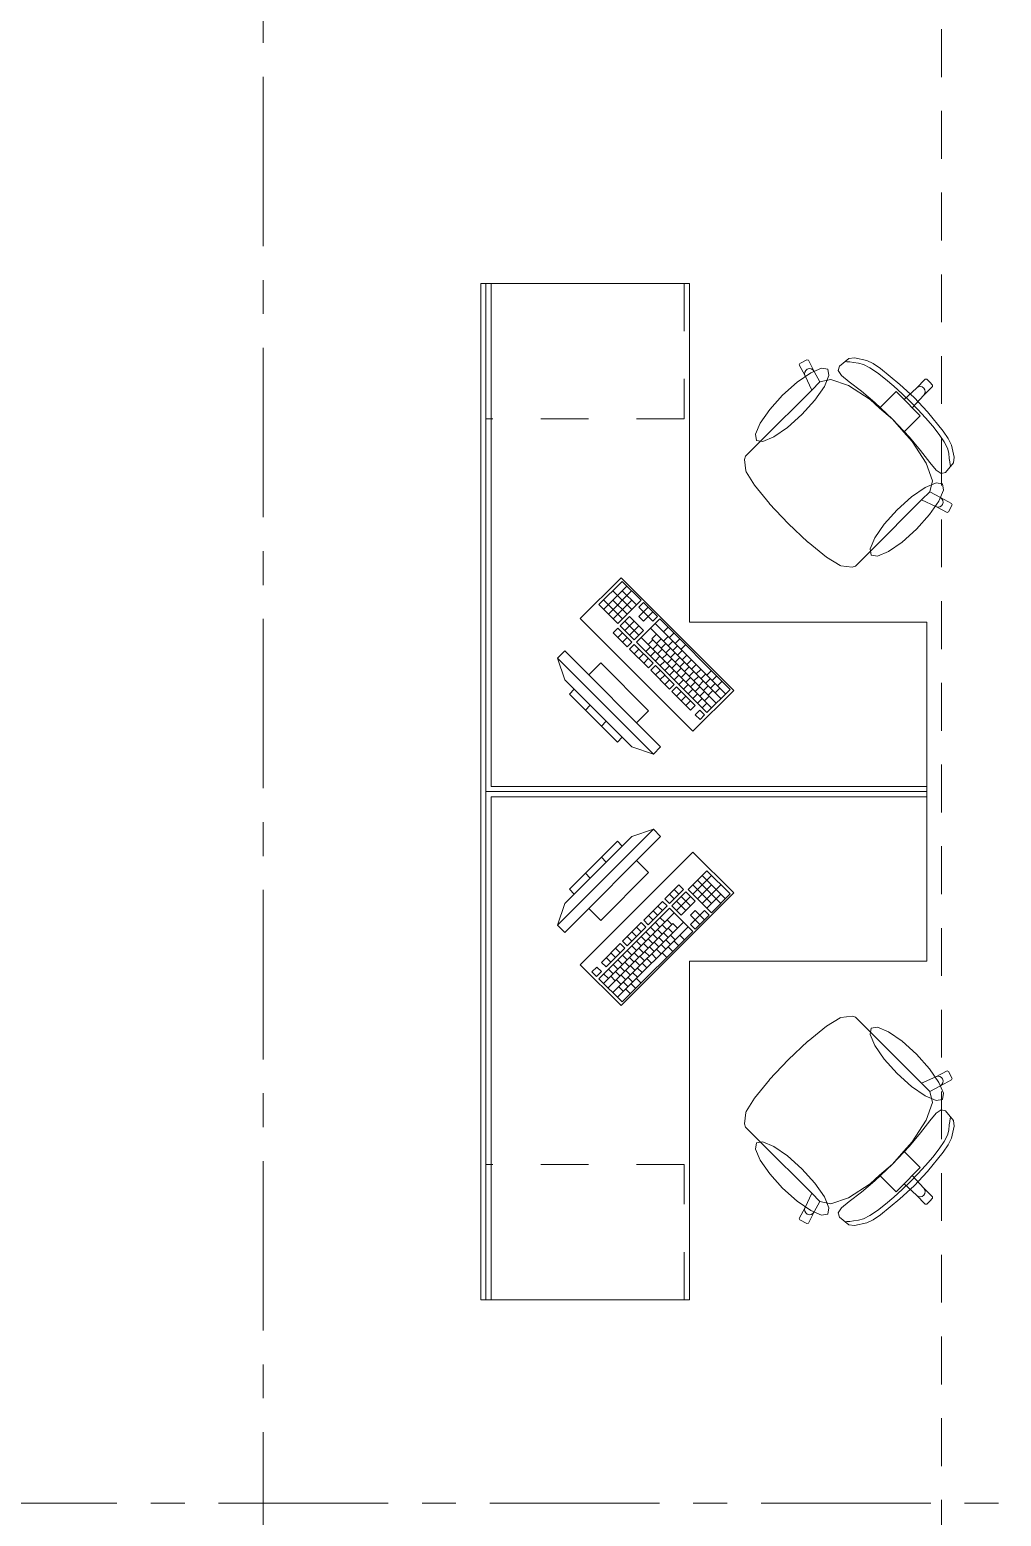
# Model space of a CAD drawing. Header units: inches. Extents: x -38 to 5698, y -33 to 92.
# Drawn here: x 112.882 to 115.746, y 9.963 to 14.35 of the extents above; entities that cross this region are included whole.
import ezdxf

# ---------------------------------------------------------------- set-up
doc = ezdxf.new("R2010")
doc.units = ezdxf.units.IN
doc.header["$MEASUREMENT"] = 0
for name, pattern in [('Hidden Line', [0.195611, 0.141111, -0.0545]), ('Punto & Raya', [0.65, 0.5, -0.075, 0, -0.075]), ('Rayas', [0.282222, 0.141111, -0.141111])]:
    doc.linetypes.add(name, pattern=pattern)
for name, color, linetype in [('08 _ STR _ EXT _ 09 Vigas', 7, 'Continuous'), ('Interior - Mobiliario', 7, 'Continuous'), ('Marcador - Secciones', 251, 'Continuous')]:
    doc.layers.add(name, color=color, linetype=linetype)

msp = doc.modelspace()

# ---------------------------------------------------------------- linework, layer by layer
at = {"layer": '08 _ STR _ EXT _ 09 Vigas', "color": 251, "linetype": 'Hidden Line', "lineweight": 13}
msp.add_line((115.57, 7.7), (115.57, 16.9), dxfattribs=at)
at = {"layer": 'Interior - Mobiliario', "color": 175, "linetype": 'Continuous', "lineweight": 13}
for p, q in [((114.2118, 13.6013), (114.2418, 13.6013)), ((114.2118, 12.1163), (114.2118, 13.6013)), ((114.2418, 13.6013), (114.2418, 12.1163)), ((115.269, 13.3566), (115.2969, 13.3798)), ((115.2969, 13.3798), (115.3136, 13.3816)), ((115.3136, 13.3816), (115.3498, 13.3739)), ((115.1509, 13.3611), (115.1522, 13.3651)), ((115.1679, 13.328), (115.1509, 13.3611)), ((115.1522, 13.3651), (115.1736, 13.3759)), ((115.1663, 13.3336), (115.167, 13.3394)), ((115.167, 13.3394), (115.1698, 13.3445)), ((115.1698, 13.3445), (115.1744, 13.3481)), ((115.1736, 13.3759), (115.1777, 13.3746)), ((115.1744, 13.3481), (115.18, 13.3497)), ((115.1777, 13.3746), (115.1946, 13.3415)), ((115.18, 13.3497), (115.1859, 13.349)), ((115.1859, 13.349), (115.191, 13.3461)), ((115.191, 13.3461), (115.1946, 13.3415)), ((115.1946, 13.3415), (115.2119, 13.3105)), ((115.2656, 13.3437), (115.269, 13.3566)), ((115.2756, 13.3293), (115.2656, 13.3437)), ((115.2916, 13.3701), (115.2871, 13.3709)), ((115.2996, 13.3693), (115.2916, 13.3701)), ((115.3104, 13.3673), (115.2996, 13.3693)), ((115.3258, 13.3661), (115.3104, 13.3673)), ((115.3405, 13.3622), (115.3258, 13.3661)), ((115.3594, 13.3523), (115.3405, 13.3622)), ((115.3498, 13.3739), (115.369, 13.3649)), ((115.3812, 13.3374), (115.3594, 13.3523)), ((115.369, 13.3649), (115.3907, 13.35)), ((115.405, 13.3188), (115.3812, 13.3374)), ((115.3907, 13.35), (115.4474, 13.3032)), ((115.1679, 13.328), (115.1663, 13.3336)), ((115.1875, 13.2862), (115.1679, 13.328)), ((115.2117, 13.3104), (115.1875, 13.2862)), ((115.2117, 13.3104), (115.2119, 13.3105)), ((115.2119, 13.3105), (115.2439, 13.3179)), ((115.2439, 13.3179), (115.2959, 13.2996)), ((115.2979, 13.3107), (115.2756, 13.3293)), ((115.2959, 13.2996), (115.3597, 13.2582)), ((115.3341, 13.2828), (115.2979, 13.3107)), ((115.4298, 13.2977), (115.405, 13.3188)), ((115.4544, 13.2751), (115.4298, 13.2977)), ((115.4474, 13.3032), (115.4896, 13.2641)), ((115.46, 13.2583), (115.4965, 13.2923)), ((115.4965, 13.2923), (115.5226, 13.3184)), ((115.4965, 13.2923), (115.5014, 13.2956)), ((115.5014, 13.2956), (115.5071, 13.2967)), ((115.5071, 13.2967), (115.5129, 13.2955)), ((115.5129, 13.2955), (115.5178, 13.2922)), ((115.521, 13.2873), (115.5178, 13.2922)), ((115.5179, 13.271), (115.544, 13.2971)), ((115.5226, 13.3184), (115.5269, 13.3184)), ((115.5269, 13.3184), (115.5354, 13.3098)), ((115.5439, 13.3013), (115.5354, 13.3098)), ((115.544, 13.2971), (115.5439, 13.3013)), ((115.0396, 13.1383), (115.1875, 13.2862)), ((115.3734, 13.2501), (115.3341, 13.2828)), ((115.3597, 13.2582), (115.3878, 13.2334)), ((115.4261, 13.2006), (115.3734, 13.2501)), ((115.3878, 13.2334), (115.4152, 13.2608)), ((115.4152, 13.2608), (115.4364, 13.282)), ((115.4364, 13.282), (115.46, 13.2583)), ((115.4779, 13.2523), (115.4544, 13.2751)), ((115.46, 13.2583), (115.4719, 13.2464)), ((115.4779, 13.2523), (115.5007, 13.2288)), ((115.4839, 13.2344), (115.5179, 13.271)), ((115.5287, 13.2219), (115.4896, 13.2641)), ((115.5179, 13.271), (115.5211, 13.2758)), ((115.5222, 13.2816), (115.521, 13.2873)), ((115.5211, 13.2758), (115.5222, 13.2816)), ((115.3878, 13.2334), (115.4257, 13.2001)), ((115.4839, 13.2344), (115.4719, 13.2464)), ((115.5075, 13.2108), (115.4839, 13.2344)), ((115.4864, 13.1897), (115.5075, 13.2108)), ((115.5007, 13.2288), (115.5232, 13.2042)), ((115.5232, 13.2042), (115.5444, 13.1795)), ((115.5755, 13.1652), (115.5287, 13.2219)), ((115.459, 13.1623), (115.4257, 13.2001)), ((115.4261, 13.2006), (115.4756, 13.1478)), ((115.459, 13.1623), (115.4864, 13.1897)), ((115.4838, 13.1341), (115.459, 13.1623)), ((115.5444, 13.1795), (115.563, 13.1557)), ((115.5904, 13.1435), (115.5755, 13.1652)), ((115.0141, 13.1128), (115.0396, 13.1383)), ((115.4756, 13.1478), (115.5083, 13.1085)), ((115.5251, 13.0703), (115.4838, 13.1341)), ((115.563, 13.1557), (115.5778, 13.1338)), ((115.5778, 13.1338), (115.5878, 13.115)), ((115.5994, 13.1242), (115.5904, 13.1435)), ((115.6072, 13.0881), (115.5994, 13.1242)), ((114.9893, 13.0816), (114.9922, 13.0909)), ((114.9933, 13.0477), (114.9893, 13.0816)), ((114.9922, 13.0909), (115.0141, 13.1128)), ((115.5083, 13.1085), (115.5363, 13.0724)), ((115.5878, 13.115), (115.5917, 13.1002)), ((115.5917, 13.1002), (115.5928, 13.0848)), ((115.5928, 13.0848), (115.5949, 13.0741)), ((115.5949, 13.0741), (115.5957, 13.066)), ((115.6053, 13.0713), (115.6072, 13.0881)), ((114.9942, 13.0455), (114.9933, 13.0477)), ((115.0191, 13.0055), (114.9942, 13.0455)), ((115.5435, 13.0184), (115.5251, 13.0703)), ((115.5363, 13.0724), (115.5549, 13.0501)), ((115.5549, 13.0501), (115.5692, 13.0401)), ((115.5692, 13.0401), (115.5821, 13.0435)), ((115.5821, 13.0435), (115.6053, 13.0713)), ((115.5957, 13.066), (115.5965, 13.0615)), ((115.0627, 12.9518), (115.0191, 13.0055)), ((115.536, 12.9862), (115.5117, 12.962)), ((115.536, 12.9864), (115.5435, 13.0184)), ((115.536, 12.9862), (115.536, 12.9864)), ((115.567, 12.9691), (115.536, 12.9864)), ((115.0634, 12.951), (115.0627, 12.9518)), ((115.1182, 12.8927), (115.0634, 12.951)), ((115.3639, 12.8141), (115.5117, 12.962)), ((115.5117, 12.962), (115.5535, 12.9424)), ((115.5535, 12.9424), (115.5592, 12.9408)), ((115.5535, 12.9424), (115.5866, 12.9254)), ((115.5592, 12.9408), (115.565, 12.9414)), ((115.565, 12.9414), (115.5701, 12.9443)), ((115.5716, 12.9654), (115.567, 12.9691)), ((115.6001, 12.9521), (115.567, 12.9691)), ((115.5701, 12.9443), (115.5737, 12.9488)), ((115.5745, 12.9603), (115.5716, 12.9654)), ((115.5737, 12.9488), (115.5752, 12.9545)), ((115.5752, 12.9545), (115.5745, 12.9603)), ((115.5906, 12.9267), (115.6015, 12.9481)), ((115.6015, 12.9481), (115.6001, 12.9521)), ((115.5866, 12.9254), (115.5906, 12.9267)), ((115.1182, 12.8927), (115.1765, 12.8378)), ((115.1765, 12.8378), (115.1774, 12.8371)), ((115.1774, 12.8371), (115.231, 12.7936)), ((115.3384, 12.7886), (115.3639, 12.8141)), ((115.231, 12.7936), (115.2711, 12.7686)), ((115.2711, 12.7686), (115.2732, 12.7678)), ((115.2732, 12.7678), (115.3071, 12.7638)), ((115.3071, 12.7638), (115.3164, 12.7666)), ((115.3164, 12.7666), (115.3384, 12.7886)), ((114.6288, 12.7217), (114.5602, 12.6531)), ((114.6842, 12.6663), (114.6288, 12.7217)), ((114.6426, 12.7079), (114.574, 12.6393)), ((114.6565, 12.694), (114.5879, 12.6255)), ((114.6567, 12.6389), (114.6013, 12.6943)), ((114.6704, 12.6526), (114.6289, 12.6942)), ((114.5602, 12.6531), (114.6156, 12.5978)), ((114.6293, 12.6115), (114.5739, 12.6669)), ((114.643, 12.6252), (114.6015, 12.6667)), ((114.6566, 12.6665), (114.6017, 12.6116)), ((114.6156, 12.5978), (114.6842, 12.6663)), ((114.6911, 12.6594), (114.6774, 12.6457)), ((114.6774, 12.6457), (114.6912, 12.6318)), ((114.7326, 12.6179), (114.6911, 12.6594)), ((114.7049, 12.6456), (114.6912, 12.6318)), ((114.6499, 12.6183), (114.6225, 12.5908)), ((114.6225, 12.5908), (114.6641, 12.5493)), ((114.6778, 12.563), (114.6362, 12.6045)), ((114.6638, 12.6044), (114.6364, 12.577)), ((114.6915, 12.5767), (114.6499, 12.6183)), ((114.6776, 12.5906), (114.6502, 12.5631)), ((114.7395, 12.6109), (114.671, 12.5424)), ((114.6912, 12.6318), (114.6775, 12.6181)), ((114.6775, 12.6181), (114.6914, 12.6043)), ((114.7051, 12.618), (114.6912, 12.6318)), ((114.6914, 12.6043), (114.7051, 12.618)), ((114.7188, 12.6317), (114.7051, 12.618)), ((114.7051, 12.618), (114.7189, 12.6041)), ((114.7189, 12.6041), (114.7326, 12.6179)), ((114.9335, 12.3895), (114.7258, 12.5972)), ((114.9473, 12.4032), (114.7395, 12.6109)), ((114.6157, 12.584), (114.6019, 12.5703)), ((114.6019, 12.5703), (114.6435, 12.5287)), ((114.6572, 12.5424), (114.6157, 12.584)), ((114.6295, 12.5701), (114.6158, 12.5564)), ((114.6434, 12.5563), (114.6296, 12.5426)), ((114.6641, 12.5493), (114.6915, 12.5767)), ((114.8924, 12.3484), (114.6847, 12.5561)), ((114.7192, 12.549), (114.7055, 12.5353)), ((114.9198, 12.3758), (114.7121, 12.5835)), ((114.7294, 12.5662), (114.7157, 12.5525)), ((114.9061, 12.3621), (114.7157, 12.5525)), ((114.7433, 12.5523), (114.7296, 12.5386)), ((114.7638, 12.5867), (114.7501, 12.573)), ((114.7639, 12.5591), (114.7502, 12.5454)), ((114.7811, 12.5694), (114.7674, 12.5557)), ((114.7984, 12.5521), (114.7847, 12.5384)), ((114.4591, 12.5164), (114.4379, 12.4952)), ((114.7419, 12.2336), (114.4591, 12.5164)), ((114.6435, 12.5287), (114.6572, 12.5424)), ((114.6641, 12.5355), (114.6504, 12.5218)), ((114.6504, 12.5218), (114.7058, 12.4664)), ((114.7195, 12.4801), (114.6641, 12.5355)), ((114.678, 12.5217), (114.6643, 12.5079)), ((114.671, 12.5424), (114.8787, 12.3347)), ((114.6918, 12.5078), (114.6781, 12.4941)), ((114.7124, 12.5284), (114.6987, 12.5147)), ((114.7262, 12.5145), (114.7125, 12.5008)), ((114.733, 12.5352), (114.7193, 12.5215)), ((114.7469, 12.5213), (114.7332, 12.5076)), ((114.7571, 12.5385), (114.7434, 12.5248)), ((114.7607, 12.5075), (114.747, 12.4938)), ((114.771, 12.5247), (114.7573, 12.5109)), ((114.7778, 12.5453), (114.764, 12.5316)), ((114.7848, 12.5108), (114.7711, 12.4971)), ((114.7916, 12.5314), (114.7779, 12.5177)), ((114.8055, 12.5176), (114.7917, 12.5039)), ((114.8157, 12.5348), (114.802, 12.5211)), ((114.8193, 12.5037), (114.8056, 12.49)), ((114.4379, 12.4952), (114.7207, 12.2123)), ((114.4379, 12.4952), (114.4591, 12.4315)), ((114.5652, 12.481), (114.5298, 12.4457)), ((114.7066, 12.3396), (114.5652, 12.481)), ((114.7057, 12.494), (114.692, 12.4803)), ((114.7058, 12.4664), (114.7195, 12.4801)), ((114.7264, 12.4732), (114.7127, 12.4595)), ((114.7127, 12.4595), (114.7681, 12.4041)), ((114.7401, 12.5007), (114.7264, 12.487)), ((114.7818, 12.4178), (114.7264, 12.4732)), ((114.7403, 12.4593), (114.7266, 12.4456)), ((114.7539, 12.4868), (114.7402, 12.4731)), ((114.7678, 12.473), (114.7541, 12.4593)), ((114.7746, 12.4936), (114.7609, 12.4799)), ((114.7816, 12.4591), (114.7679, 12.4454)), ((114.7884, 12.4798), (114.7747, 12.4661)), ((114.7987, 12.497), (114.785, 12.4832)), ((114.8023, 12.4659), (114.7886, 12.4522)), ((114.8125, 12.4831), (114.7988, 12.4694)), ((114.8264, 12.4693), (114.8126, 12.4556)), ((114.8332, 12.4899), (114.8194, 12.4762)), ((114.847, 12.4761), (114.8333, 12.4623)), ((114.8608, 12.4622), (114.8471, 12.4485)), ((114.8919, 12.4586), (114.8782, 12.4449)), ((114.6571, 12.2336), (114.4591, 12.4315)), ((114.5298, 12.4457), (114.6712, 12.3043)), ((114.7541, 12.4455), (114.7404, 12.4318)), ((114.768, 12.4317), (114.7543, 12.4179)), ((114.7681, 12.4041), (114.7818, 12.4178)), ((114.7955, 12.4453), (114.7818, 12.4316)), ((114.8093, 12.4315), (114.7956, 12.4177)), ((114.8161, 12.4521), (114.8024, 12.4384)), ((114.8232, 12.4176), (114.8095, 12.4039)), ((114.83, 12.4382), (114.8162, 12.4245)), ((114.8402, 12.4554), (114.8265, 12.4417)), ((114.8438, 12.4244), (114.8301, 12.4107)), ((114.8541, 12.4416), (114.8403, 12.4279)), ((114.8679, 12.4277), (114.8542, 12.414)), ((114.8747, 12.4484), (114.861, 12.4346)), ((114.8885, 12.4345), (114.8748, 12.4208)), ((114.9024, 12.4207), (114.8887, 12.407)), ((114.9074, 12.443), (114.8937, 12.4293)), ((114.923, 12.4275), (114.9093, 12.4137)), ((114.4874, 12.4033), (114.4732, 12.3891)), ((114.4732, 12.3891), (114.6147, 12.2477)), ((114.6288, 12.2618), (114.4874, 12.4033)), ((114.7888, 12.4109), (114.775, 12.3972)), ((114.775, 12.3972), (114.8304, 12.3418)), ((114.8441, 12.3555), (114.7888, 12.4109)), ((114.8026, 12.397), (114.7889, 12.3833)), ((114.8164, 12.3832), (114.8027, 12.3695)), ((114.837, 12.4038), (114.8233, 12.39)), ((114.8509, 12.3899), (114.8372, 12.3762)), ((114.8577, 12.4105), (114.8439, 12.3968)), ((114.8647, 12.3761), (114.851, 12.3623)), ((114.8715, 12.3967), (114.8578, 12.383)), ((114.8818, 12.4139), (114.868, 12.4002)), ((114.8853, 12.3829), (114.8716, 12.3691)), ((114.8787, 12.3347), (114.9473, 12.4032)), ((114.8956, 12.4), (114.8819, 12.3863)), ((114.9162, 12.4068), (114.9025, 12.3931)), ((114.5345, 12.3561), (114.5204, 12.342)), ((114.6712, 12.3043), (114.7066, 12.3396)), ((114.8303, 12.3693), (114.8166, 12.3556)), ((114.8304, 12.3418), (114.8441, 12.3555)), ((114.858, 12.3416), (114.8443, 12.3279)), ((114.8443, 12.3279), (114.8581, 12.3141)), ((114.8718, 12.3278), (114.858, 12.3416)), ((114.8581, 12.3141), (114.8718, 12.3278)), ((114.8786, 12.3622), (114.8648, 12.3485)), ((114.5817, 12.309), (114.5675, 12.2948)), ((114.6147, 12.2477), (114.6288, 12.2618)), ((114.7207, 12.2123), (114.6571, 12.2336)), ((114.7207, 12.2123), (114.7419, 12.2336)), ((114.2118, 12.0863), (114.2118, 12.1163)), ((114.2418, 12.1163), (115.5268, 12.1163)), ((115.5268, 12.1163), (115.5268, 12.0863)), ((114.2118, 10.6013), (114.2118, 12.0863)), ((114.2418, 12.0863), (114.2418, 10.6013)), ((115.5268, 12.0863), (114.2418, 12.0863)), ((114.7207, 11.9902), (114.4379, 11.7073)), ((114.7207, 11.9902), (114.6571, 11.9689)), ((114.7419, 11.9689), (114.7207, 11.9902)), ((114.4591, 11.6861), (114.7419, 11.9689)), ((114.4591, 11.771), (114.6571, 11.9689)), ((114.6147, 11.9548), (114.4732, 11.8134)), ((114.4874, 11.7992), (114.6288, 11.9407)), ((114.6288, 11.9407), (114.6147, 11.9548)), ((114.6712, 11.8982), (114.5298, 11.7568)), ((114.5817, 11.8935), (114.5675, 11.9077)), ((114.7066, 11.8629), (114.6712, 11.8982)), ((114.5345, 11.8464), (114.5204, 11.8605)), ((114.5652, 11.7215), (114.7066, 11.8629)), ((114.8787, 11.8678), (114.8233, 11.8125)), ((114.837, 11.7987), (114.8924, 11.8541)), ((114.9334, 11.7854), (114.8648, 11.854)), ((114.9473, 11.7993), (114.8787, 11.8678)), ((114.4732, 11.8134), (114.4874, 11.7992)), ((114.7958, 11.8261), (114.7543, 11.7846)), ((114.768, 11.7708), (114.8095, 11.8124)), ((114.8164, 11.8055), (114.7748, 11.764)), ((114.7957, 11.7985), (114.782, 11.8123)), ((114.8095, 11.8124), (114.7958, 11.8261)), ((114.8438, 11.7781), (114.8164, 11.8055)), ((114.8233, 11.8125), (114.8919, 11.7439)), ((114.892, 11.7715), (114.8372, 11.8263)), ((114.8507, 11.785), (114.8923, 11.8266)), ((114.9196, 11.7716), (114.851, 11.8402)), ((114.8644, 11.7713), (114.9198, 11.8267)), ((114.4379, 11.7073), (114.4591, 11.771)), ((114.5298, 11.7568), (114.5652, 11.7215)), ((114.7679, 11.7571), (114.5602, 11.5494)), ((114.7473, 11.7776), (114.692, 11.7222)), ((114.7057, 11.7085), (114.7611, 11.7639)), ((114.7472, 11.7501), (114.7335, 11.7638)), ((114.7611, 11.7639), (114.7473, 11.7776)), ((114.7543, 11.7846), (114.768, 11.7708)), ((114.8365, 11.6885), (114.7679, 11.7571)), ((114.7818, 11.7847), (114.7681, 11.7984)), ((114.7748, 11.764), (114.8023, 11.7366)), ((114.7886, 11.7503), (114.8301, 11.7918)), ((114.8161, 11.7504), (114.7887, 11.7778)), ((114.8023, 11.7366), (114.8438, 11.7781)), ((114.83, 11.7643), (114.8025, 11.7917)), ((114.8782, 11.7576), (114.9197, 11.7991)), ((114.8919, 11.7439), (114.9473, 11.7993)), ((114.5739, 11.5356), (114.7816, 11.7434)), ((114.6013, 11.5082), (114.8091, 11.7159)), ((114.685, 11.7153), (114.6296, 11.6599)), ((114.6987, 11.7016), (114.685, 11.7153)), ((114.692, 11.7222), (114.7057, 11.7085)), ((114.7195, 11.7224), (114.7058, 11.7361)), ((114.7334, 11.7362), (114.7196, 11.7499)), ((114.7401, 11.7018), (114.7264, 11.7155)), ((114.7539, 11.7157), (114.7402, 11.7294)), ((114.7746, 11.7089), (114.7609, 11.7226)), ((114.8435, 11.723), (114.8297, 11.7091)), ((114.8437, 11.7505), (114.8298, 11.7367)), ((114.8298, 11.7367), (114.8435, 11.723)), ((114.8434, 11.6954), (114.8849, 11.737)), ((114.8435, 11.723), (114.8574, 11.7368)), ((114.8573, 11.7093), (114.8435, 11.723)), ((114.8574, 11.7368), (114.8437, 11.7505)), ((114.8712, 11.7507), (114.8574, 11.7368)), ((114.8711, 11.7231), (114.8574, 11.7368)), ((114.8849, 11.737), (114.8712, 11.7507)), ((114.4379, 11.7073), (114.4591, 11.6861)), ((114.5876, 11.5219), (114.778, 11.7123)), ((114.6151, 11.4945), (114.8228, 11.7022)), ((114.6288, 11.4808), (114.8365, 11.6885)), ((114.6434, 11.6462), (114.6987, 11.7016)), ((114.6572, 11.6601), (114.6435, 11.6738)), ((114.671, 11.6739), (114.6573, 11.6876)), ((114.6849, 11.6878), (114.6712, 11.7015)), ((114.6985, 11.6603), (114.6848, 11.674)), ((114.7124, 11.6741), (114.6987, 11.6878)), ((114.7262, 11.688), (114.7125, 11.7017)), ((114.733, 11.6673), (114.7193, 11.681)), ((114.7469, 11.6812), (114.7332, 11.6949)), ((114.7502, 11.6571), (114.7365, 11.6708)), ((114.7607, 11.695), (114.747, 11.7087)), ((114.764, 11.6709), (114.7503, 11.6846)), ((114.7779, 11.6848), (114.7642, 11.6985)), ((114.7847, 11.6641), (114.771, 11.6778)), ((114.7917, 11.6986), (114.778, 11.7123)), ((114.8122, 11.6643), (114.7985, 11.678)), ((114.8297, 11.7091), (114.8434, 11.6954)), ((114.6227, 11.653), (114.5673, 11.5976)), ((114.581, 11.5839), (114.6364, 11.6393)), ((114.6087, 11.6116), (114.595, 11.6253)), ((114.6226, 11.6255), (114.6089, 11.6392)), ((114.6364, 11.6393), (114.6227, 11.653)), ((114.6296, 11.6599), (114.6434, 11.6462)), ((114.657, 11.6187), (114.6433, 11.6324)), ((114.6708, 11.6326), (114.6571, 11.6463)), ((114.6776, 11.6119), (114.6639, 11.6257)), ((114.6847, 11.6464), (114.671, 11.6601)), ((114.6915, 11.6258), (114.6778, 11.6395)), ((114.7053, 11.6396), (114.6916, 11.6533)), ((114.7087, 11.6155), (114.6949, 11.6292)), ((114.7192, 11.6535), (114.7055, 11.6672)), ((114.7225, 11.6294), (114.7088, 11.6431)), ((114.7364, 11.6432), (114.7226, 11.6569)), ((114.7431, 11.6226), (114.7294, 11.6363)), ((114.757, 11.6364), (114.7433, 11.6502)), ((114.7603, 11.6123), (114.7466, 11.6261)), ((114.7708, 11.6503), (114.7571, 11.664)), ((114.7776, 11.6296), (114.7639, 11.6434)), ((114.7949, 11.647), (114.7812, 11.6607)), ((114.5535, 11.5838), (114.5396, 11.5699)), ((114.5672, 11.5701), (114.5535, 11.5838)), ((114.5673, 11.5976), (114.581, 11.5839)), ((114.5949, 11.5978), (114.5812, 11.6115)), ((114.6155, 11.5772), (114.6017, 11.5909)), ((114.6293, 11.591), (114.6156, 11.6047)), ((114.6361, 11.5704), (114.6224, 11.5841)), ((114.6432, 11.6049), (114.6294, 11.6186)), ((114.6499, 11.5842), (114.6362, 11.598)), ((114.6638, 11.5981), (114.6501, 11.6118)), ((114.6671, 11.574), (114.6534, 11.5877)), ((114.681, 11.5878), (114.6673, 11.6016)), ((114.6948, 11.6017), (114.6811, 11.6154)), ((114.7016, 11.581), (114.6879, 11.5948)), ((114.7154, 11.5949), (114.7017, 11.6086)), ((114.7293, 11.6087), (114.7156, 11.6225)), ((114.5396, 11.5699), (114.5533, 11.5562)), ((114.5533, 11.5562), (114.5672, 11.5701)), ((114.5602, 11.5494), (114.6288, 11.4808)), ((114.5878, 11.5495), (114.574, 11.5632)), ((114.6016, 11.5633), (114.5879, 11.5771)), ((114.6084, 11.5427), (114.5947, 11.5564)), ((114.6222, 11.5565), (114.6085, 11.5703)), ((114.6256, 11.5324), (114.6119, 11.5462)), ((114.6394, 11.5463), (114.6257, 11.56)), ((114.6462, 11.5257), (114.6325, 11.5394)), ((114.6533, 11.5601), (114.6396, 11.5739)), ((114.6601, 11.5395), (114.6463, 11.5532)), ((114.6739, 11.5534), (114.6602, 11.5671)), ((114.6842, 11.5362), (114.6704, 11.5499)), ((114.6878, 11.5672), (114.674, 11.5809)), ((114.6324, 11.5118), (114.6187, 11.5255)), ((114.653, 11.505), (114.6393, 11.5187)), ((114.6686, 11.5206), (114.6549, 11.5343)), ((115.1774, 11.3654), (115.231, 11.4089)), ((115.231, 11.4089), (115.2711, 11.4339)), ((115.2711, 11.4339), (115.2732, 11.4347)), ((115.2732, 11.4347), (115.3071, 11.4387)), ((115.3071, 11.4387), (115.3164, 11.4359)), ((115.3164, 11.4359), (115.3384, 11.4139)), ((115.3384, 11.4139), (115.3639, 11.3884)), ((115.1182, 11.3098), (115.1765, 11.3647)), ((115.1765, 11.3647), (115.1774, 11.3654)), ((115.3639, 11.3884), (115.5117, 11.2406)), ((115.1182, 11.3098), (115.0634, 11.2515)), ((115.5535, 11.2601), (115.5866, 11.2771)), ((115.5866, 11.2771), (115.5906, 11.2758)), ((115.5906, 11.2758), (115.6015, 11.2544)), ((115.0627, 11.2507), (115.0191, 11.197)), ((115.0634, 11.2515), (115.0627, 11.2507)), ((115.5117, 11.2406), (115.5535, 11.2601)), ((115.536, 11.2163), (115.5117, 11.2406)), ((115.567, 11.2334), (115.536, 11.2161)), ((115.5535, 11.2601), (115.5592, 11.2618)), ((115.5592, 11.2618), (115.565, 11.2611)), ((115.565, 11.2611), (115.5701, 11.2582)), ((115.6001, 11.2504), (115.567, 11.2334)), ((115.5716, 11.2371), (115.567, 11.2334)), ((115.5701, 11.2582), (115.5737, 11.2537)), ((115.5745, 11.2422), (115.5716, 11.2371)), ((115.5737, 11.2537), (115.5752, 11.248)), ((115.5752, 11.248), (115.5745, 11.2422)), ((115.6015, 11.2544), (115.6001, 11.2504)), ((115.0191, 11.197), (114.9942, 11.157)), ((115.536, 11.2163), (115.536, 11.2161)), ((115.536, 11.2161), (115.5435, 11.1842)), ((114.9933, 11.1548), (114.9893, 11.1209)), ((114.9942, 11.157), (114.9933, 11.1548)), ((115.5435, 11.1842), (115.5251, 11.1322)), ((115.5363, 11.1301), (115.5549, 11.1524)), ((115.5549, 11.1524), (115.5692, 11.1625)), ((115.5692, 11.1625), (115.5821, 11.159)), ((115.5821, 11.159), (115.6053, 11.1312)), ((114.9893, 11.1209), (114.9922, 11.1116)), ((114.9922, 11.1116), (115.0141, 11.0897)), ((115.5251, 11.1322), (115.4838, 11.0684)), ((115.5083, 11.094), (115.5363, 11.1301)), ((115.5878, 11.0875), (115.5917, 11.1023)), ((115.5917, 11.1023), (115.5928, 11.1177)), ((115.5928, 11.1177), (115.5949, 11.1284)), ((115.5949, 11.1284), (115.5957, 11.1365)), ((115.5957, 11.1365), (115.5965, 11.141)), ((115.6072, 11.1144), (115.5994, 11.0783)), ((115.6053, 11.1312), (115.6072, 11.1144)), ((115.0141, 11.0897), (115.0396, 11.0642)), ((115.0396, 11.0642), (115.1875, 10.9163)), ((115.4261, 11.0019), (115.4756, 11.0547)), ((115.4838, 11.0684), (115.459, 11.0402)), ((115.4756, 11.0547), (115.5083, 11.094)), ((115.563, 11.0468), (115.5778, 11.0687)), ((115.5904, 11.059), (115.5755, 11.0374)), ((115.5778, 11.0687), (115.5878, 11.0875)), ((115.5994, 11.0783), (115.5904, 11.059)), ((115.459, 11.0402), (115.4257, 11.0024)), ((115.459, 11.0402), (115.4864, 11.0128)), ((115.4864, 11.0128), (115.5075, 10.9917)), ((115.5232, 10.9983), (115.5444, 11.023)), ((115.5755, 11.0374), (115.5287, 10.9807)), ((115.5444, 11.023), (115.563, 11.0468)), ((115.3597, 10.9443), (115.3878, 10.9691)), ((115.4261, 11.0019), (115.3734, 10.9524)), ((115.3878, 10.9691), (115.4257, 11.0024)), ((115.3878, 10.9691), (115.4152, 10.9417)), ((115.4839, 10.9681), (115.4719, 10.9561)), ((115.4779, 10.9502), (115.5007, 10.9737)), ((115.5075, 10.9917), (115.4839, 10.9681)), ((115.4839, 10.9681), (115.5179, 10.9315)), ((115.5287, 10.9807), (115.4896, 10.9384)), ((115.5007, 10.9737), (115.5232, 10.9983)), ((115.2959, 10.9029), (115.3597, 10.9443)), ((115.3734, 10.9524), (115.3341, 10.9197)), ((115.4152, 10.9417), (115.4364, 10.9205)), ((115.4544, 10.9274), (115.4298, 10.9048)), ((115.4364, 10.9205), (115.46, 10.9442)), ((115.4474, 10.8993), (115.4896, 10.9384)), ((115.4779, 10.9502), (115.4544, 10.9274)), ((115.46, 10.9442), (115.4719, 10.9561)), ((115.46, 10.9442), (115.4965, 10.9102)), ((115.5179, 10.9315), (115.5211, 10.9267)), ((115.5179, 10.9315), (115.544, 10.9054)), ((115.5211, 10.9267), (115.5222, 10.9209)), ((115.1875, 10.9163), (115.1679, 10.8746)), ((115.2117, 10.8921), (115.1875, 10.9163)), ((115.1946, 10.861), (115.2119, 10.892)), ((115.2117, 10.8921), (115.2119, 10.892)), ((115.2119, 10.892), (115.2439, 10.8846)), ((115.2439, 10.8846), (115.2959, 10.9029)), ((115.2979, 10.8918), (115.2756, 10.8732)), ((115.3341, 10.9197), (115.2979, 10.8918)), ((115.405, 10.8837), (115.3812, 10.8651)), ((115.3907, 10.8525), (115.4474, 10.8993)), ((115.4298, 10.9048), (115.405, 10.8837)), ((115.4965, 10.9102), (115.5014, 10.907)), ((115.4965, 10.9102), (115.5226, 10.8841)), ((115.5014, 10.907), (115.5071, 10.9058)), ((115.5071, 10.9058), (115.5129, 10.907)), ((115.5129, 10.907), (115.5178, 10.9103)), ((115.521, 10.9152), (115.5178, 10.9103)), ((115.5222, 10.9209), (115.521, 10.9152)), ((115.5226, 10.8841), (115.5269, 10.8841)), ((115.5269, 10.8841), (115.5354, 10.8927)), ((115.5439, 10.9012), (115.5354, 10.8927)), ((115.544, 10.9054), (115.5439, 10.9012)), ((115.1679, 10.8746), (115.1509, 10.8414)), ((115.1509, 10.8414), (115.1522, 10.8374)), ((115.1522, 10.8374), (115.1736, 10.8266)), ((115.1679, 10.8746), (115.1663, 10.8689)), ((115.1663, 10.8689), (115.167, 10.8631)), ((115.167, 10.8631), (115.1698, 10.858)), ((115.1698, 10.858), (115.1744, 10.8544)), ((115.1744, 10.8544), (115.18, 10.8528)), ((115.1777, 10.8279), (115.1946, 10.861)), ((115.18, 10.8528), (115.1859, 10.8535)), ((115.1859, 10.8535), (115.191, 10.8564)), ((115.191, 10.8564), (115.1946, 10.861)), ((115.2756, 10.8732), (115.2656, 10.8588)), ((115.2656, 10.8588), (115.269, 10.8459)), ((115.269, 10.8459), (115.2969, 10.8227)), ((115.3258, 10.8364), (115.3104, 10.8352)), ((115.3405, 10.8403), (115.3258, 10.8364)), ((115.3594, 10.8502), (115.3405, 10.8403)), ((115.3498, 10.8286), (115.369, 10.8376)), ((115.3812, 10.8651), (115.3594, 10.8502)), ((115.369, 10.8376), (115.3907, 10.8525)), ((115.1736, 10.8266), (115.1777, 10.8279)), ((115.2916, 10.8324), (115.2871, 10.8316)), ((115.2996, 10.8332), (115.2916, 10.8324)), ((115.2969, 10.8227), (115.3136, 10.8209)), ((115.3104, 10.8352), (115.2996, 10.8332)), ((115.3136, 10.8209), (115.3498, 10.8286)), ((114.2418, 10.6013), (114.2118, 10.6013))]:
    msp.add_line(p, q, dxfattribs=at)
at = {"layer": 'Interior - Mobiliario', "color": 175, "linetype": 'Rayas', "lineweight": 13}
for p, q in [((114.8118, 13.6013), (114.8118, 13.2013)), ((114.8118, 13.2013), (114.2268, 13.2013)), ((114.8118, 11.0013), (114.2268, 11.0013)), ((114.8118, 10.6013), (114.8118, 11.0013))]:
    msp.add_line(p, q, dxfattribs=at)
at = {"layer": 'Interior - Mobiliario', "color": 175, "linetype": 'Continuous', "lineweight": 13, "flags": 128}
for points in [[(114.2268, 12.1013), (114.2268, 13.6013), (114.8268, 13.6013), (114.8268, 12.6013), (115.5268, 12.6013), (115.5268, 12.1013)], [(115.1017, 13.2711), (115.1442, 13.3093), (115.1846, 13.3373), (115.2166, 13.3509), (115.2355, 13.348), (115.2384, 13.3291), (115.2248, 13.297), (115.1968, 13.2567), (115.1586, 13.2142), (115.1162, 13.176), (115.0758, 13.148), (115.0437, 13.1344), (115.0248, 13.1373), (115.0219, 13.1562), (115.0355, 13.1883), (115.0636, 13.2286)], [(115.4966, 12.8762), (115.5348, 12.9187), (115.5628, 12.959), (115.5764, 12.9911), (115.5735, 13.01), (115.5546, 13.0129), (115.5226, 12.9993), (115.4822, 12.9712), (115.4397, 12.9331), (115.4016, 12.8906), (115.3736, 12.8503), (115.3599, 12.8182), (115.3628, 12.7993), (115.3817, 12.7964), (115.4138, 12.81), (115.4542, 12.838)], [(114.8374, 12.2795), (114.9576, 12.3997), (114.6253, 12.7321), (114.5051, 12.6119)], [(114.2268, 12.1013), (114.2268, 10.6013), (114.8268, 10.6013), (114.8268, 11.6013), (115.5268, 11.6013), (115.5268, 12.1013)], [(114.5051, 11.5906), (114.6253, 11.4704), (114.9576, 11.8028), (114.8374, 11.923)], [(115.4966, 11.3263), (115.5348, 11.2838), (115.5628, 11.2435), (115.5764, 11.2114), (115.5735, 11.1925), (115.5546, 11.1896), (115.5226, 11.2032), (115.4822, 11.2313), (115.4397, 11.2694), (115.4016, 11.3119), (115.3736, 11.3523), (115.3599, 11.3843), (115.3628, 11.4032), (115.3817, 11.4061), (115.4138, 11.3925), (115.4542, 11.3645)], [(115.1017, 10.9314), (115.1442, 10.8932), (115.1846, 10.8652), (115.2166, 10.8516), (115.2355, 10.8545), (115.2384, 10.8734), (115.2248, 10.9055), (115.1968, 10.9458), (115.1586, 10.9883), (115.1162, 11.0265), (115.0758, 11.0545), (115.0437, 11.0681), (115.0248, 11.0652), (115.0219, 11.0463), (115.0355, 11.0142), (115.0636, 10.9739)]]:
    msp.add_lwpolyline(points, close=True, dxfattribs=at)
at = {"layer": 'Marcador - Secciones', "color": 251, "linetype": 'Punto & Raya', "lineweight": 13}
for p, q in [((113.57, 46.2111), (113.57, 0.8878)), ((97.4384, 10.0018), (138.8506, 10.0018))]:
    msp.add_line(p, q, dxfattribs=at)

doc.saveas('drawing.dxf')
